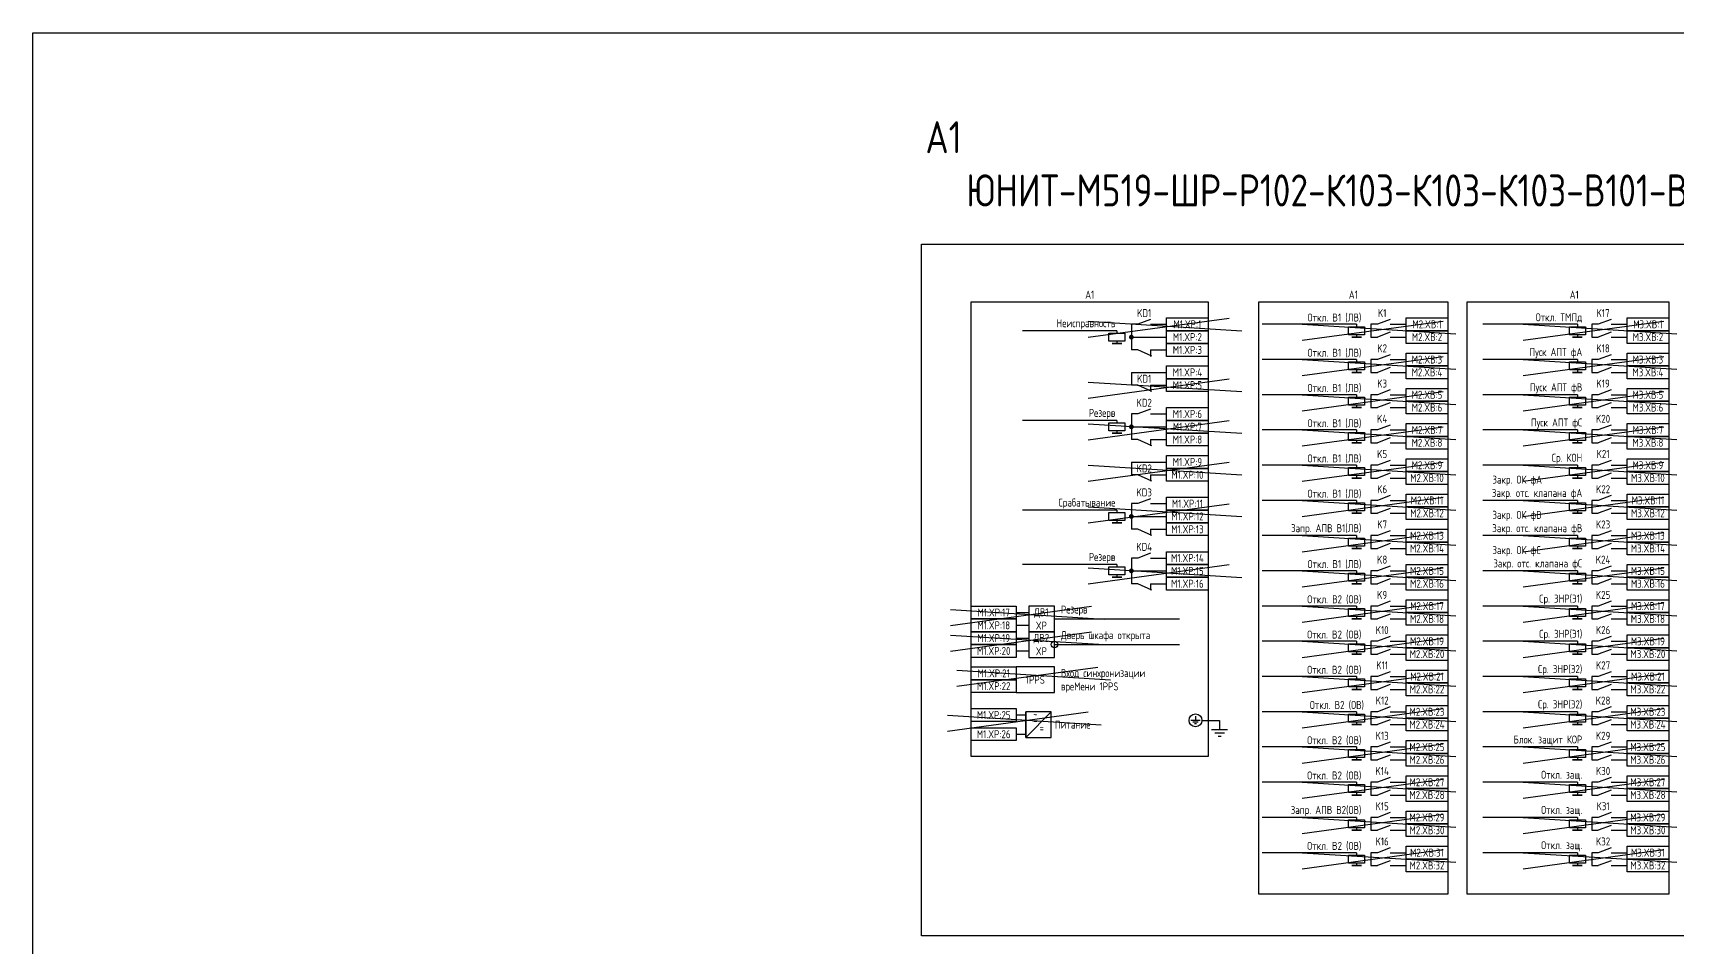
# Model space of a CAD drawing. Header units: millimetres. Extents: x -1117 to 4572, y -90 to 586.
# Drawn here: x -1117 to -604, y 300 to 586 of the extents above; entities that cross this region are included whole.
import ezdxf

# ---------------------------------------------------------------- set-up
doc = ezdxf.new("R2010")
doc.units = ezdxf.units.MM
doc.styles.add('Gost_type_A', font='GOST_A.TTF')

# ---------------------------------------------------------------- blocks, each defined once
blk = doc.blocks.new('POINT')
at = {"const_width": 0.75}
blk.add_lwpolyline([(-0.375, 0, 1), (0.375, 0, 1)], format="xyb", close=True, dxfattribs=at)

msp = doc.modelspace()

# ---------------------------------------------------------------- linework, layer by layer
at = {"color": 6}
for p, q in [((-787.79, 490.96), (-743.79, 496.96)), ((-787.79, 495.96), (-739.79, 492.96)), ((-720.95, 489.99), (-676.95, 495.99)), ((-720.95, 494.99), (-672.95, 491.99)), ((-651.95, 489.99), (-607.95, 495.99)), ((-651.95, 494.99), (-603.95, 491.99)), ((-720.95, 478.99), (-676.95, 484.99)), ((-720.95, 483.99), (-672.95, 480.99)), ((-651.95, 478.99), (-607.95, 484.99)), ((-651.95, 483.99), (-603.95, 480.99)), ((-787.79, 471.96), (-743.79, 477.96)), ((-787.79, 476.96), (-739.79, 473.96)), ((-720.95, 467.99), (-676.95, 473.99)), ((-720.95, 472.99), (-672.95, 469.99)), ((-651.95, 467.99), (-607.95, 473.99)), ((-651.95, 472.99), (-603.95, 469.99)), ((-720.95, 456.99), (-676.95, 462.99)), ((-651.95, 456.99), (-607.95, 462.99)), ((-720.95, 461.99), (-672.95, 458.99)), ((-651.95, 461.99), (-603.95, 458.99)), ((-720.95, 445.99), (-676.95, 451.99)), ((-651.95, 445.99), (-607.95, 451.99)), ((-720.95, 450.99), (-672.95, 447.99)), ((-651.95, 450.99), (-603.95, 447.99)), ((-787.79, 432.96), (-743.79, 438.96)), ((-787.79, 437.96), (-739.79, 434.96)), ((-720.95, 434.99), (-676.95, 440.99)), ((-720.95, 439.99), (-672.95, 436.99)), ((-651.95, 434.99), (-607.95, 440.99)), ((-651.95, 439.99), (-603.95, 436.99)), ((-720.95, 423.99), (-676.95, 429.99)), ((-720.95, 428.99), (-672.95, 425.99)), ((-651.95, 423.99), (-607.95, 429.99)), ((-651.95, 428.99), (-603.95, 425.99)), ((-787.79, 413.96), (-743.79, 419.96)), ((-787.79, 418.96), (-739.79, 415.96)), ((-720.95, 412.99), (-676.95, 418.99)), ((-720.95, 417.99), (-672.95, 414.99)), ((-651.95, 412.99), (-607.95, 418.99)), ((-651.95, 417.99), (-603.95, 414.99)), ((-720.95, 401.99), (-676.95, 407.99)), ((-720.95, 406.99), (-672.95, 403.99)), ((-651.95, 401.99), (-607.95, 407.99)), ((-651.95, 406.99), (-603.95, 403.99)), ((-830.79, 392.96), (-786.79, 398.96)), ((-830.79, 397.96), (-782.79, 394.96)), ((-720.95, 390.99), (-676.95, 396.99)), ((-720.95, 395.99), (-672.95, 392.99)), ((-651.95, 390.99), (-607.95, 396.99)), ((-651.95, 395.99), (-603.95, 392.99)), ((-720.95, 379.99), (-676.95, 385.99)), ((-651.95, 379.99), (-607.95, 385.99)), ((-720.95, 384.99), (-672.95, 381.99)), ((-651.95, 384.99), (-603.95, 381.99)), ((-720.95, 368.99), (-676.95, 374.99)), ((-651.95, 368.99), (-607.95, 374.99)), ((-831.79, 367.96), (-787.79, 373.96)), ((-831.79, 372.96), (-783.79, 369.96)), ((-720.95, 373.99), (-672.95, 370.99)), ((-651.95, 373.99), (-603.95, 370.99)), ((-720.95, 357.99), (-676.95, 363.99)), ((-720.95, 362.99), (-672.95, 359.99)), ((-651.95, 357.99), (-607.95, 363.99)), ((-651.95, 362.99), (-603.95, 359.99)), ((-720.95, 346.99), (-676.95, 352.99)), ((-720.95, 351.99), (-672.95, 348.99)), ((-651.95, 346.99), (-607.95, 352.99)), ((-651.95, 351.99), (-603.95, 348.99)), ((-720.95, 335.99), (-676.95, 341.99)), ((-720.95, 340.99), (-672.95, 337.99)), ((-651.95, 335.99), (-607.95, 341.99)), ((-651.95, 340.99), (-603.95, 337.99)), ((-720.95, 324.99), (-676.95, 330.99)), ((-720.95, 329.99), (-672.95, 326.99)), ((-651.95, 324.99), (-607.95, 330.99)), ((-651.95, 329.99), (-603.95, 326.99))]:
    msp.add_line(p, q, dxfattribs=at)
at = {"ltscale": 1.08}
for p, q in [((-772.31, 494.99), (-774.31, 494.99)), ((-774.31, 494.99), (-774.31, 486.99)), ((-768.31, 494.99), (-763.31, 494.99)), ((-697.48, 494.99), (-699.48, 494.99)), ((-699.48, 494.99), (-699.48, 490.99)), ((-693.48, 494.99), (-688.48, 494.99)), ((-628.48, 494.99), (-630.48, 494.99)), ((-630.48, 494.99), (-630.48, 490.99)), ((-624.48, 494.99), (-619.48, 494.99)), ((-774.31, 490.99), (-763.31, 490.99)), ((-699.48, 490.99), (-697.48, 490.99)), ((-693.48, 490.99), (-688.48, 490.99)), ((-630.48, 490.99), (-628.48, 490.99)), ((-624.48, 490.99), (-619.48, 490.99)), ((-772.31, 486.99), (-774.31, 486.99)), ((-768.31, 486.99), (-763.31, 486.99)), ((-697.48, 483.99), (-699.48, 483.99)), ((-699.48, 483.99), (-699.48, 479.99)), ((-693.48, 483.99), (-688.48, 483.99)), ((-628.48, 483.99), (-630.48, 483.99)), ((-630.48, 483.99), (-630.48, 479.99)), ((-624.48, 483.99), (-619.48, 483.99)), ((-774.31, 479.99), (-763.31, 479.99)), ((-699.48, 479.99), (-697.48, 479.99)), ((-693.48, 479.99), (-688.48, 479.99)), ((-630.48, 479.99), (-628.48, 479.99)), ((-624.48, 479.99), (-619.48, 479.99)), ((-772.31, 475.99), (-774.31, 475.99)), ((-768.31, 475.99), (-763.31, 475.99)), ((-697.48, 472.99), (-699.48, 472.99)), ((-699.48, 472.99), (-699.48, 468.99)), ((-693.48, 472.99), (-688.48, 472.99)), ((-628.48, 472.99), (-630.48, 472.99)), ((-630.48, 472.99), (-630.48, 468.99)), ((-624.48, 472.99), (-619.48, 472.99)), ((-699.48, 468.99), (-697.48, 468.99)), ((-693.48, 468.99), (-688.48, 468.99)), ((-630.48, 468.99), (-628.48, 468.99)), ((-624.48, 468.99), (-619.48, 468.99)), ((-772.31, 466.99), (-774.31, 466.99)), ((-774.31, 466.99), (-774.31, 458.99)), ((-774.31, 462.99), (-763.31, 462.99)), ((-768.31, 466.99), (-763.31, 466.99)), ((-772.31, 458.99), (-774.31, 458.99)), ((-768.31, 458.99), (-763.31, 458.99)), ((-697.48, 461.99), (-699.48, 461.99)), ((-699.48, 461.99), (-699.48, 457.99)), ((-699.48, 457.99), (-697.48, 457.99)), ((-693.48, 461.99), (-688.48, 461.99)), ((-693.48, 457.99), (-688.48, 457.99)), ((-628.48, 461.99), (-630.48, 461.99)), ((-630.48, 461.99), (-630.48, 457.99)), ((-630.48, 457.99), (-628.48, 457.99)), ((-624.48, 461.99), (-619.48, 461.99)), ((-624.48, 457.99), (-619.48, 457.99)), ((-774.31, 451.99), (-763.31, 451.99)), ((-772.31, 447.99), (-774.31, 447.99)), ((-768.31, 447.99), (-763.31, 447.99)), ((-697.48, 450.99), (-699.48, 450.99)), ((-699.48, 450.99), (-699.48, 446.99)), ((-699.48, 446.99), (-697.48, 446.99)), ((-693.48, 450.99), (-688.48, 450.99)), ((-693.48, 446.99), (-688.48, 446.99)), ((-628.48, 450.99), (-630.48, 450.99)), ((-630.48, 450.99), (-630.48, 446.99)), ((-630.48, 446.99), (-628.48, 446.99)), ((-624.48, 450.99), (-619.48, 450.99)), ((-624.48, 446.99), (-619.48, 446.99)), ((-772.31, 438.99), (-774.31, 438.99)), ((-774.31, 438.99), (-774.31, 430.99)), ((-768.31, 438.99), (-763.31, 438.99)), ((-697.48, 439.99), (-699.48, 439.99)), ((-699.48, 439.99), (-699.48, 435.99)), ((-693.48, 439.99), (-688.48, 439.99)), ((-628.48, 439.99), (-630.48, 439.99)), ((-630.48, 439.99), (-630.48, 435.99)), ((-624.48, 439.99), (-619.48, 439.99)), ((-774.31, 434.99), (-763.31, 434.99)), ((-699.48, 435.99), (-697.48, 435.99)), ((-693.48, 435.99), (-688.48, 435.99)), ((-630.48, 435.99), (-628.48, 435.99)), ((-624.48, 435.99), (-619.48, 435.99)), ((-772.31, 430.99), (-774.31, 430.99)), ((-768.31, 430.99), (-763.31, 430.99)), ((-697.48, 428.99), (-699.48, 428.99)), ((-699.48, 428.99), (-699.48, 424.99)), ((-693.48, 428.99), (-688.48, 428.99)), ((-628.48, 428.99), (-630.48, 428.99)), ((-630.48, 428.99), (-630.48, 424.99)), ((-624.48, 428.99), (-619.48, 428.99)), ((-772.31, 421.99), (-774.31, 421.99)), ((-774.31, 421.99), (-774.31, 413.99)), ((-768.31, 421.99), (-763.31, 421.99)), ((-699.48, 424.99), (-697.48, 424.99)), ((-693.48, 424.99), (-688.48, 424.99)), ((-630.48, 424.99), (-628.48, 424.99)), ((-624.48, 424.99), (-619.48, 424.99)), ((-774.31, 417.99), (-763.31, 417.99)), ((-697.48, 417.99), (-699.48, 417.99)), ((-699.48, 417.99), (-699.48, 413.99)), ((-693.48, 417.99), (-688.48, 417.99)), ((-628.48, 417.99), (-630.48, 417.99)), ((-630.48, 417.99), (-630.48, 413.99)), ((-624.48, 417.99), (-619.48, 417.99)), ((-772.31, 413.99), (-774.31, 413.99)), ((-768.31, 413.99), (-763.31, 413.99)), ((-699.48, 413.99), (-697.48, 413.99)), ((-693.48, 413.99), (-688.48, 413.99)), ((-630.48, 413.99), (-628.48, 413.99)), ((-624.48, 413.99), (-619.48, 413.99)), ((-697.48, 406.99), (-699.48, 406.99)), ((-699.48, 406.99), (-699.48, 402.99)), ((-693.48, 406.99), (-688.48, 406.99)), ((-628.48, 406.99), (-630.48, 406.99)), ((-630.48, 406.99), (-630.48, 402.99)), ((-624.48, 406.99), (-619.48, 406.99)), ((-699.48, 402.99), (-697.48, 402.99)), ((-693.48, 402.99), (-688.48, 402.99)), ((-630.48, 402.99), (-628.48, 402.99)), ((-624.48, 402.99), (-619.48, 402.99)), ((-697.48, 395.99), (-699.48, 395.99)), ((-699.48, 395.99), (-699.48, 391.99)), ((-693.48, 395.99), (-688.48, 395.99)), ((-628.48, 395.99), (-630.48, 395.99)), ((-630.48, 395.99), (-630.48, 391.99)), ((-624.48, 395.99), (-619.48, 395.99)), ((-699.48, 391.99), (-697.48, 391.99)), ((-693.48, 391.99), (-688.48, 391.99)), ((-630.48, 391.99), (-628.48, 391.99)), ((-624.48, 391.99), (-619.48, 391.99)), ((-697.48, 384.99), (-699.48, 384.99)), ((-699.48, 384.99), (-699.48, 380.99)), ((-699.48, 380.99), (-697.48, 380.99)), ((-693.48, 384.99), (-688.48, 384.99)), ((-693.48, 380.99), (-688.48, 380.99)), ((-628.48, 384.99), (-630.48, 384.99)), ((-630.48, 384.99), (-630.48, 380.99)), ((-630.48, 380.99), (-628.48, 380.99)), ((-624.48, 384.99), (-619.48, 384.99)), ((-624.48, 380.99), (-619.48, 380.99)), ((-697.48, 373.99), (-699.48, 373.99)), ((-699.48, 373.99), (-699.48, 369.99)), ((-699.48, 369.99), (-697.48, 369.99)), ((-693.48, 373.99), (-688.48, 373.99)), ((-693.48, 369.99), (-688.48, 369.99)), ((-628.48, 373.99), (-630.48, 373.99)), ((-630.48, 373.99), (-630.48, 369.99)), ((-630.48, 369.99), (-628.48, 369.99)), ((-624.48, 373.99), (-619.48, 373.99)), ((-624.48, 369.99), (-619.48, 369.99)), ((-697.48, 362.99), (-699.48, 362.99)), ((-699.48, 362.99), (-699.48, 358.99)), ((-693.48, 362.99), (-688.48, 362.99)), ((-628.48, 362.99), (-630.48, 362.99)), ((-630.48, 362.99), (-630.48, 358.99)), ((-624.48, 362.99), (-619.48, 362.99)), ((-699.48, 358.99), (-697.48, 358.99)), ((-693.48, 358.99), (-688.48, 358.99)), ((-630.48, 358.99), (-628.48, 358.99)), ((-624.48, 358.99), (-619.48, 358.99)), ((-697.48, 351.99), (-699.48, 351.99)), ((-699.48, 351.99), (-699.48, 347.99)), ((-693.48, 351.99), (-688.48, 351.99)), ((-628.48, 351.99), (-630.48, 351.99)), ((-630.48, 351.99), (-630.48, 347.99)), ((-624.48, 351.99), (-619.48, 351.99)), ((-699.48, 347.99), (-697.48, 347.99)), ((-693.48, 347.99), (-688.48, 347.99)), ((-630.48, 347.99), (-628.48, 347.99)), ((-624.48, 347.99), (-619.48, 347.99)), ((-697.48, 340.99), (-699.48, 340.99)), ((-699.48, 340.99), (-699.48, 336.99)), ((-693.48, 340.99), (-688.48, 340.99)), ((-628.48, 340.99), (-630.48, 340.99)), ((-630.48, 340.99), (-630.48, 336.99)), ((-624.48, 340.99), (-619.48, 340.99)), ((-699.48, 336.99), (-697.48, 336.99)), ((-693.48, 336.99), (-688.48, 336.99)), ((-630.48, 336.99), (-628.48, 336.99)), ((-624.48, 336.99), (-619.48, 336.99)), ((-697.48, 329.99), (-699.48, 329.99)), ((-699.48, 329.99), (-699.48, 325.99)), ((-693.48, 329.99), (-688.48, 329.99)), ((-628.48, 329.99), (-630.48, 329.99)), ((-630.48, 329.99), (-630.48, 325.99)), ((-624.48, 329.99), (-619.48, 329.99)), ((-699.48, 325.99), (-697.48, 325.99)), ((-693.48, 325.99), (-688.48, 325.99)), ((-630.48, 325.99), (-628.48, 325.99)), ((-624.48, 325.99), (-619.48, 325.99))]:
    msp.add_line(p, q, dxfattribs=at)
at = {"ltscale": 4.32}
for p, q in [((-768.31, 496.49), (-772.31, 494.99)), ((-693.48, 496.49), (-697.48, 494.99)), ((-624.48, 496.49), (-628.48, 494.99)), ((-693.48, 492.49), (-697.48, 490.99)), ((-624.48, 492.49), (-628.48, 490.99)), ((-767.92, 485), (-772.31, 486.99)), ((-693.48, 485.49), (-697.48, 483.99)), ((-624.48, 485.49), (-628.48, 483.99)), ((-693.48, 481.49), (-697.48, 479.99)), ((-624.48, 481.49), (-628.48, 479.99)), ((-767.92, 474), (-772.31, 475.99)), ((-693.48, 474.49), (-697.48, 472.99)), ((-624.48, 474.49), (-628.48, 472.99)), ((-768.31, 468.49), (-772.31, 466.99)), ((-693.48, 470.49), (-697.48, 468.99)), ((-624.48, 470.49), (-628.48, 468.99)), ((-693.48, 463.49), (-697.48, 461.99)), ((-624.48, 463.49), (-628.48, 461.99)), ((-767.92, 457), (-772.31, 458.99)), ((-693.48, 459.49), (-697.48, 457.99)), ((-624.48, 459.49), (-628.48, 457.99)), ((-693.48, 452.49), (-697.48, 450.99)), ((-624.48, 452.49), (-628.48, 450.99)), ((-767.92, 446), (-772.31, 447.99)), ((-693.48, 448.49), (-697.48, 446.99)), ((-624.48, 448.49), (-628.48, 446.99)), ((-768.31, 440.49), (-772.31, 438.99)), ((-693.48, 441.49), (-697.48, 439.99)), ((-693.48, 437.49), (-697.48, 435.99)), ((-624.48, 441.49), (-628.48, 439.99)), ((-624.48, 437.49), (-628.48, 435.99)), ((-767.92, 429), (-772.31, 430.99)), ((-693.48, 430.49), (-697.48, 428.99)), ((-693.48, 426.49), (-697.48, 424.99)), ((-624.48, 430.49), (-628.48, 428.99)), ((-624.48, 426.49), (-628.48, 424.99)), ((-768.31, 423.49), (-772.31, 421.99)), ((-693.48, 419.49), (-697.48, 417.99)), ((-624.48, 419.49), (-628.48, 417.99)), ((-767.92, 412), (-772.31, 413.99)), ((-693.48, 415.49), (-697.48, 413.99)), ((-624.48, 415.49), (-628.48, 413.99)), ((-693.48, 408.49), (-697.48, 406.99)), ((-624.48, 408.49), (-628.48, 406.99)), ((-693.48, 404.49), (-697.48, 402.99)), ((-624.48, 404.49), (-628.48, 402.99)), ((-693.48, 397.49), (-697.48, 395.99)), ((-624.48, 397.49), (-628.48, 395.99)), ((-693.48, 393.49), (-697.48, 391.99)), ((-624.48, 393.49), (-628.48, 391.99)), ((-693.48, 386.49), (-697.48, 384.99)), ((-624.48, 386.49), (-628.48, 384.99)), ((-693.48, 382.49), (-697.48, 380.99)), ((-624.48, 382.49), (-628.48, 380.99)), ((-693.48, 375.49), (-697.48, 373.99)), ((-624.48, 375.49), (-628.48, 373.99)), ((-752.86, 371.31), (-755.71, 371.31)), ((-753.43, 370.74), (-755.14, 370.74)), ((-754, 370.18), (-754.57, 370.18)), ((-754.28, 372.6), (-754.28, 371.31)), ((-746.75, 371.31), (-746.75, 368.31)), ((-693.48, 371.49), (-697.48, 369.99)), ((-624.48, 371.49), (-628.48, 369.99)), ((-744.25, 368.31), (-749.25, 368.31)), ((-745.25, 367.31), (-748.25, 367.31)), ((-746.25, 366.31), (-747.25, 366.31)), ((-693.48, 364.49), (-697.48, 362.99)), ((-693.48, 360.49), (-697.48, 358.99)), ((-624.48, 364.49), (-628.48, 362.99)), ((-624.48, 360.49), (-628.48, 358.99)), ((-693.48, 353.49), (-697.48, 351.99)), ((-693.48, 349.49), (-697.48, 347.99)), ((-624.48, 353.49), (-628.48, 351.99)), ((-624.48, 349.49), (-628.48, 347.99)), ((-693.48, 342.49), (-697.48, 340.99)), ((-624.48, 342.49), (-628.48, 340.99)), ((-693.48, 338.49), (-697.48, 336.99)), ((-624.48, 338.49), (-628.48, 336.99)), ((-693.48, 331.49), (-697.48, 329.99)), ((-624.48, 331.49), (-628.48, 329.99)), ((-693.48, 327.49), (-697.48, 325.99)), ((-624.48, 327.49), (-628.48, 325.99))]:
    msp.add_line(p, q, dxfattribs=at)
for p, q in [((-703.98, 494.99), (-733.48, 494.99)), ((-703.98, 494.99), (-703.98, 494.24)), ((-634.98, 494.99), (-664.48, 494.99)), ((-634.98, 494.99), (-634.98, 494.24)), ((-778.81, 492.99), (-808.31, 492.99)), ((-778.81, 492.99), (-778.81, 492.24)), ((-778.81, 489.74), (-778.81, 488.99)), ((-703.98, 491.74), (-703.98, 490.99)), ((-634.98, 491.74), (-634.98, 490.99)), ((-768.31, 486.99), (-768.31, 484.99)), ((-703.98, 483.99), (-733.48, 483.99)), ((-703.98, 483.99), (-703.98, 483.24)), ((-634.98, 483.99), (-664.48, 483.99)), ((-634.98, 483.99), (-634.98, 483.24)), ((-774.31, 479.99), (-774.31, 475.99)), ((-703.98, 480.74), (-703.98, 479.99)), ((-634.98, 480.74), (-634.98, 479.99)), ((-768.31, 475.99), (-768.31, 473.99)), ((-703.98, 472.99), (-733.48, 472.99)), ((-703.98, 472.99), (-703.98, 472.24)), ((-634.98, 472.99), (-664.48, 472.99)), ((-634.98, 472.99), (-634.98, 472.24)), ((-703.98, 469.74), (-703.98, 468.99)), ((-634.98, 469.74), (-634.98, 468.99)), ((-778.81, 464.99), (-808.31, 464.99)), ((-778.81, 464.99), (-778.81, 464.24)), ((-778.81, 461.74), (-778.81, 460.99)), ((-768.31, 458.99), (-768.31, 456.99)), ((-703.98, 461.99), (-733.48, 461.99)), ((-703.98, 461.99), (-703.98, 461.24)), ((-703.98, 458.74), (-703.98, 457.99)), ((-634.98, 461.99), (-664.48, 461.99)), ((-634.98, 461.99), (-634.98, 461.24)), ((-634.98, 458.74), (-634.98, 457.99)), ((-774.31, 451.99), (-774.31, 447.99)), ((-768.31, 447.99), (-768.31, 445.99)), ((-703.98, 450.99), (-733.48, 450.99)), ((-703.98, 450.99), (-703.98, 450.24)), ((-703.98, 447.74), (-703.98, 446.99)), ((-634.98, 450.99), (-664.48, 450.99)), ((-634.98, 450.99), (-634.98, 450.24)), ((-634.98, 447.74), (-634.98, 446.99)), ((-778.81, 436.99), (-808.31, 436.99)), ((-778.81, 436.99), (-778.81, 436.24)), ((-703.98, 439.99), (-733.48, 439.99)), ((-703.98, 439.99), (-703.98, 439.24)), ((-703.98, 436.74), (-703.98, 435.99)), ((-634.98, 439.99), (-664.48, 439.99)), ((-634.98, 439.99), (-634.98, 439.24)), ((-634.98, 436.74), (-634.98, 435.99)), ((-778.81, 433.74), (-778.81, 432.99)), ((-768.31, 430.99), (-768.31, 428.99)), ((-703.98, 428.99), (-733.48, 428.99)), ((-703.98, 428.99), (-703.98, 428.24)), ((-634.98, 428.99), (-664.48, 428.99)), ((-634.98, 428.99), (-634.98, 428.24)), ((-703.98, 425.74), (-703.98, 424.99)), ((-634.98, 425.74), (-634.98, 424.99)), ((-778.81, 419.99), (-808.31, 419.99)), ((-778.81, 419.99), (-778.81, 419.24)), ((-778.81, 416.74), (-778.81, 415.99)), ((-703.98, 417.99), (-733.48, 417.99)), ((-703.98, 417.99), (-703.98, 417.24)), ((-634.98, 417.99), (-664.48, 417.99)), ((-634.98, 417.99), (-634.98, 417.24)), ((-768.31, 413.99), (-768.31, 411.99)), ((-703.98, 414.74), (-703.98, 413.99)), ((-634.98, 414.74), (-634.98, 413.99)), ((-703.98, 406.99), (-733.48, 406.99)), ((-703.98, 406.99), (-703.98, 406.24)), ((-634.98, 406.99), (-664.48, 406.99)), ((-634.98, 406.99), (-634.98, 406.24)), ((-810.31, 404.99), (-806.31, 404.99)), ((-810.31, 400.99), (-806.31, 400.99)), ((-798.31, 402.99), (-759.31, 402.99)), ((-703.98, 403.74), (-703.98, 402.99)), ((-634.98, 403.74), (-634.98, 402.99)), ((-810.31, 396.99), (-806.31, 396.99)), ((-703.98, 395.99), (-733.48, 395.99)), ((-703.98, 395.99), (-703.98, 395.24)), ((-634.98, 395.99), (-664.48, 395.99)), ((-634.98, 395.99), (-634.98, 395.24)), ((-810.31, 392.99), (-806.31, 392.99)), ((-798.31, 394.99), (-759.31, 394.99)), ((-703.98, 392.74), (-703.98, 391.99)), ((-634.98, 392.74), (-634.98, 391.99)), ((-703.98, 384.99), (-733.48, 384.99)), ((-703.98, 384.99), (-703.98, 384.24)), ((-703.98, 381.74), (-703.98, 380.99)), ((-634.98, 384.99), (-664.48, 384.99)), ((-634.98, 384.99), (-634.98, 384.24)), ((-634.98, 381.74), (-634.98, 380.99)), ((-807.31, 365.99), (-807.31, 373.99)), ((-807.31, 365.99), (-799.31, 373.99)), ((-752.26, 371.31), (-746.75, 371.31)), ((-703.98, 373.99), (-733.48, 373.99)), ((-703.98, 373.99), (-703.98, 373.24)), ((-703.98, 370.74), (-703.98, 369.99)), ((-634.98, 373.99), (-664.48, 373.99)), ((-634.98, 373.99), (-634.98, 373.24)), ((-634.98, 370.74), (-634.98, 369.99)), ((-703.98, 362.99), (-733.48, 362.99)), ((-703.98, 362.99), (-703.98, 362.24)), ((-703.98, 359.74), (-703.98, 358.99)), ((-634.98, 362.99), (-664.48, 362.99)), ((-634.98, 362.99), (-634.98, 362.24)), ((-634.98, 359.74), (-634.98, 358.99)), ((-703.98, 351.99), (-733.48, 351.99)), ((-703.98, 351.99), (-703.98, 351.24)), ((-634.98, 351.99), (-664.48, 351.99)), ((-634.98, 351.99), (-634.98, 351.24)), ((-703.98, 348.74), (-703.98, 347.99)), ((-634.98, 348.74), (-634.98, 347.99)), ((-703.98, 340.99), (-733.48, 340.99)), ((-703.98, 340.99), (-703.98, 340.24)), ((-634.98, 340.99), (-664.48, 340.99)), ((-634.98, 340.99), (-634.98, 340.24)), ((-703.98, 337.74), (-703.98, 336.99)), ((-634.98, 337.74), (-634.98, 336.99)), ((-703.98, 329.99), (-733.48, 329.99)), ((-703.98, 329.99), (-703.98, 329.24)), ((-634.98, 329.99), (-664.48, 329.99)), ((-634.98, 329.99), (-634.98, 329.24)), ((-703.98, 326.74), (-703.98, 325.99)), ((-634.98, 326.74), (-634.98, 325.99))]:
    msp.add_line(p, q)
at = {"color": 3}
for p, q in [((-787.79, 458.96), (-743.79, 464.96)), ((-787.79, 463.96), (-739.79, 460.96)), ((-787.79, 445.96), (-743.79, 451.96)), ((-787.79, 450.96), (-739.79, 447.96)), ((-830.79, 400.96), (-786.79, 406.96)), ((-830.79, 405.96), (-782.79, 402.96)), ((-828.79, 381.96), (-784.79, 387.96)), ((-828.79, 386.96), (-780.79, 383.96))]:
    msp.add_line(p, q, dxfattribs=at)
at = {"ltscale": 4}
for p, q in [((-810.31, 372.99), (-807.31, 372.99)), ((-810.31, 366.99), (-807.31, 366.99))]:
    msp.add_line(p, q, dxfattribs=at)
for points in [[(-1117.42, 586), (4572.48, 586), (4572.48, -90), (-1117.42, -90)], [(-839.89, 519.99), (266.63, 519.99), (266.63, 303.99), (-839.89, 303.99)], [(-824.31, 501.99), (-750.31, 501.99), (-750.31, 359.99), (-824.31, 359.99)], [(-734.48, 501.99), (-675.48, 501.99), (-675.48, 316.99), (-734.48, 316.99)], [(-669.42, 501.99), (-606.48, 501.99), (-606.48, 316.99), (-669.42, 316.99)], [(-763.31, 496.99), (-750.31, 496.99), (-750.31, 492.99), (-763.31, 492.99)], [(-701.48, 494.24), (-701.48, 491.74), (-706.48, 491.74), (-706.48, 494.24)], [(-688.48, 496.99), (-675.48, 496.99), (-675.48, 492.99), (-688.48, 492.99)], [(-632.48, 494.24), (-632.48, 491.74), (-637.48, 491.74), (-637.48, 494.24)], [(-619.48, 496.99), (-606.48, 496.99), (-606.48, 492.99), (-619.48, 492.99)], [(-776.31, 492.24), (-776.31, 489.74), (-781.31, 489.74), (-781.31, 492.24)], [(-777.31, 488.99), (-780.31, 488.99)], [(-763.31, 492.99), (-750.31, 492.99), (-750.31, 488.99), (-763.31, 488.99)], [(-763.31, 488.99), (-750.31, 488.99), (-750.31, 484.99), (-763.31, 484.99)], [(-702.48, 490.99), (-705.48, 490.99)], [(-688.48, 492.99), (-675.48, 492.99), (-675.48, 488.99), (-688.48, 488.99)], [(-633.48, 490.99), (-636.48, 490.99)], [(-619.48, 492.99), (-606.48, 492.99), (-606.48, 488.99), (-619.48, 488.99)], [(-701.48, 483.24), (-701.48, 480.74), (-706.48, 480.74), (-706.48, 483.24)], [(-688.48, 485.99), (-675.48, 485.99), (-675.48, 481.99), (-688.48, 481.99)], [(-632.48, 483.24), (-632.48, 480.74), (-637.48, 480.74), (-637.48, 483.24)], [(-619.48, 485.99), (-606.48, 485.99), (-606.48, 481.99), (-619.48, 481.99)], [(-763.31, 481.99), (-750.31, 481.99), (-750.31, 477.99), (-763.31, 477.99)], [(-763.31, 477.99), (-750.31, 477.99), (-750.31, 473.99), (-763.31, 473.99)], [(-702.48, 479.99), (-705.48, 479.99)], [(-688.48, 481.99), (-675.48, 481.99), (-675.48, 477.99), (-688.48, 477.99)], [(-633.48, 479.99), (-636.48, 479.99)], [(-619.48, 481.99), (-606.48, 481.99), (-606.48, 477.99), (-619.48, 477.99)], [(-688.48, 474.99), (-675.48, 474.99), (-675.48, 470.99), (-688.48, 470.99)], [(-619.48, 474.99), (-606.48, 474.99), (-606.48, 470.99), (-619.48, 470.99)], [(-763.31, 468.99), (-750.31, 468.99), (-750.31, 464.99), (-763.31, 464.99)], [(-701.48, 472.24), (-701.48, 469.74), (-706.48, 469.74), (-706.48, 472.24)], [(-702.48, 468.99), (-705.48, 468.99)], [(-688.48, 470.99), (-675.48, 470.99), (-675.48, 466.99), (-688.48, 466.99)], [(-632.48, 472.24), (-632.48, 469.74), (-637.48, 469.74), (-637.48, 472.24)], [(-633.48, 468.99), (-636.48, 468.99)], [(-619.48, 470.99), (-606.48, 470.99), (-606.48, 466.99), (-619.48, 466.99)], [(-776.31, 464.24), (-776.31, 461.74), (-781.31, 461.74), (-781.31, 464.24)], [(-763.31, 464.99), (-750.31, 464.99), (-750.31, 460.99), (-763.31, 460.99)], [(-688.48, 463.99), (-675.48, 463.99), (-675.48, 459.99), (-688.48, 459.99)], [(-619.48, 463.99), (-606.48, 463.99), (-606.48, 459.99), (-619.48, 459.99)], [(-777.31, 460.99), (-780.31, 460.99)], [(-763.31, 460.99), (-750.31, 460.99), (-750.31, 456.99), (-763.31, 456.99)], [(-701.48, 461.24), (-701.48, 458.74), (-706.48, 458.74), (-706.48, 461.24)], [(-702.48, 457.99), (-705.48, 457.99)], [(-688.48, 459.99), (-675.48, 459.99), (-675.48, 455.99), (-688.48, 455.99)], [(-632.48, 461.24), (-632.48, 458.74), (-637.48, 458.74), (-637.48, 461.24)], [(-633.48, 457.99), (-636.48, 457.99)], [(-619.48, 459.99), (-606.48, 459.99), (-606.48, 455.99), (-619.48, 455.99)], [(-763.31, 453.99), (-750.31, 453.99), (-750.31, 449.99), (-763.31, 449.99)], [(-688.48, 452.99), (-675.48, 452.99), (-675.48, 448.99), (-688.48, 448.99)], [(-619.48, 452.99), (-606.48, 452.99), (-606.48, 448.99), (-619.48, 448.99)], [(-763.31, 449.99), (-750.31, 449.99), (-750.31, 445.99), (-763.31, 445.99)], [(-701.48, 450.24), (-701.48, 447.74), (-706.48, 447.74), (-706.48, 450.24)], [(-702.48, 446.99), (-705.48, 446.99)], [(-688.48, 448.99), (-675.48, 448.99), (-675.48, 444.99), (-688.48, 444.99)], [(-632.48, 450.24), (-632.48, 447.74), (-637.48, 447.74), (-637.48, 450.24)], [(-633.48, 446.99), (-636.48, 446.99)], [(-619.48, 448.99), (-606.48, 448.99), (-606.48, 444.99), (-619.48, 444.99)], [(-688.48, 441.99), (-675.48, 441.99), (-675.48, 437.99), (-688.48, 437.99)], [(-619.48, 441.99), (-606.48, 441.99), (-606.48, 437.99), (-619.48, 437.99)], [(-763.31, 440.99), (-750.31, 440.99), (-750.31, 436.99), (-763.31, 436.99)], [(-763.31, 436.99), (-750.31, 436.99), (-750.31, 432.99), (-763.31, 432.99)], [(-701.48, 439.24), (-701.48, 436.74), (-706.48, 436.74), (-706.48, 439.24)], [(-688.48, 437.99), (-675.48, 437.99), (-675.48, 433.99), (-688.48, 433.99)], [(-632.48, 439.24), (-632.48, 436.74), (-637.48, 436.74), (-637.48, 439.24)], [(-619.48, 437.99), (-606.48, 437.99), (-606.48, 433.99), (-619.48, 433.99)], [(-776.31, 436.24), (-776.31, 433.74), (-781.31, 433.74), (-781.31, 436.24)], [(-777.31, 432.99), (-780.31, 432.99)], [(-763.31, 432.99), (-750.31, 432.99), (-750.31, 428.99), (-763.31, 428.99)], [(-702.48, 435.99), (-705.48, 435.99)], [(-633.48, 435.99), (-636.48, 435.99)], [(-701.48, 428.24), (-701.48, 425.74), (-706.48, 425.74), (-706.48, 428.24)], [(-688.48, 430.99), (-675.48, 430.99), (-675.48, 426.99), (-688.48, 426.99)], [(-688.48, 426.99), (-675.48, 426.99), (-675.48, 422.99), (-688.48, 422.99)], [(-632.48, 428.24), (-632.48, 425.74), (-637.48, 425.74), (-637.48, 428.24)], [(-619.48, 430.99), (-606.48, 430.99), (-606.48, 426.99), (-619.48, 426.99)], [(-619.48, 426.99), (-606.48, 426.99), (-606.48, 422.99), (-619.48, 422.99)], [(-763.31, 423.99), (-750.31, 423.99), (-750.31, 419.99), (-763.31, 419.99)], [(-702.48, 424.99), (-705.48, 424.99)], [(-633.48, 424.99), (-636.48, 424.99)], [(-776.31, 419.24), (-776.31, 416.74), (-781.31, 416.74), (-781.31, 419.24)], [(-777.31, 415.99), (-780.31, 415.99)], [(-763.31, 419.99), (-750.31, 419.99), (-750.31, 415.99), (-763.31, 415.99)], [(-763.31, 415.99), (-750.31, 415.99), (-750.31, 411.99), (-763.31, 411.99)], [(-701.48, 417.24), (-701.48, 414.74), (-706.48, 414.74), (-706.48, 417.24)], [(-688.48, 419.99), (-675.48, 419.99), (-675.48, 415.99), (-688.48, 415.99)], [(-688.48, 415.99), (-675.48, 415.99), (-675.48, 411.99), (-688.48, 411.99)], [(-632.48, 417.24), (-632.48, 414.74), (-637.48, 414.74), (-637.48, 417.24)], [(-619.48, 419.99), (-606.48, 419.99), (-606.48, 415.99), (-619.48, 415.99)], [(-619.48, 415.99), (-606.48, 415.99), (-606.48, 411.99), (-619.48, 411.99)], [(-702.48, 413.99), (-705.48, 413.99)], [(-633.48, 413.99), (-636.48, 413.99)], [(-824.31, 406.99), (-810.31, 406.99), (-810.31, 402.99), (-824.31, 402.99)], [(-701.48, 406.24), (-701.48, 403.74), (-706.48, 403.74), (-706.48, 406.24)], [(-688.48, 408.99), (-675.48, 408.99), (-675.48, 404.99), (-688.48, 404.99)], [(-632.48, 406.24), (-632.48, 403.74), (-637.48, 403.74), (-637.48, 406.24)], [(-619.48, 408.99), (-606.48, 408.99), (-606.48, 404.99), (-619.48, 404.99)], [(-824.31, 402.99), (-810.31, 402.99), (-810.31, 398.99), (-824.31, 398.99)], [(-702.48, 402.99), (-705.48, 402.99)], [(-688.48, 404.99), (-675.48, 404.99), (-675.48, 400.99), (-688.48, 400.99)], [(-633.48, 402.99), (-636.48, 402.99)], [(-619.48, 404.99), (-606.48, 404.99), (-606.48, 400.99), (-619.48, 400.99)], [(-824.31, 398.99), (-810.31, 398.99), (-810.31, 394.99), (-824.31, 394.99)], [(-688.48, 397.99), (-675.48, 397.99), (-675.48, 393.99), (-688.48, 393.99)], [(-619.48, 397.99), (-606.48, 397.99), (-606.48, 393.99), (-619.48, 393.99)], [(-824.31, 394.99), (-810.31, 394.99), (-810.31, 390.99), (-824.31, 390.99)], [(-701.48, 395.24), (-701.48, 392.74), (-706.48, 392.74), (-706.48, 395.24)], [(-702.48, 391.99), (-705.48, 391.99)], [(-688.48, 393.99), (-675.48, 393.99), (-675.48, 389.99), (-688.48, 389.99)], [(-632.48, 395.24), (-632.48, 392.74), (-637.48, 392.74), (-637.48, 395.24)], [(-633.48, 391.99), (-636.48, 391.99)], [(-619.48, 393.99), (-606.48, 393.99), (-606.48, 389.99), (-619.48, 389.99)], [(-824.31, 387.99), (-810.31, 387.99), (-810.31, 383.99), (-824.31, 383.99)], [(-688.48, 386.99), (-675.48, 386.99), (-675.48, 382.99), (-688.48, 382.99)], [(-619.48, 386.99), (-606.48, 386.99), (-606.48, 382.99), (-619.48, 382.99)], [(-824.31, 383.99), (-810.31, 383.99), (-810.31, 379.99), (-824.31, 379.99)], [(-701.48, 384.24), (-701.48, 381.74), (-706.48, 381.74), (-706.48, 384.24)], [(-702.48, 380.99), (-705.48, 380.99)], [(-688.48, 382.99), (-675.48, 382.99), (-675.48, 378.99), (-688.48, 378.99)], [(-632.48, 384.24), (-632.48, 381.74), (-637.48, 381.74), (-637.48, 384.24)], [(-633.48, 380.99), (-636.48, 380.99)], [(-619.48, 382.99), (-606.48, 382.99), (-606.48, 378.99), (-619.48, 378.99)], [(-824.31, 374.99), (-810.31, 374.99), (-810.31, 370.99), (-824.31, 370.99)], [(-688.48, 375.99), (-675.48, 375.99), (-675.48, 371.99), (-688.48, 371.99)], [(-619.48, 375.99), (-606.48, 375.99), (-606.48, 371.99), (-619.48, 371.99)], [(-701.48, 373.24), (-701.48, 370.74), (-706.48, 370.74), (-706.48, 373.24)], [(-702.48, 369.99), (-705.48, 369.99)], [(-688.48, 371.99), (-675.48, 371.99), (-675.48, 367.99), (-688.48, 367.99)], [(-632.48, 373.24), (-632.48, 370.74), (-637.48, 370.74), (-637.48, 373.24)], [(-633.48, 369.99), (-636.48, 369.99)], [(-619.48, 371.99), (-606.48, 371.99), (-606.48, 367.99), (-619.48, 367.99)], [(-824.31, 368.99), (-810.31, 368.99), (-810.31, 364.99), (-824.31, 364.99)], [(-688.48, 364.99), (-675.48, 364.99), (-675.48, 360.99), (-688.48, 360.99)], [(-619.48, 364.99), (-606.48, 364.99), (-606.48, 360.99), (-619.48, 360.99)], [(-701.48, 362.24), (-701.48, 359.74), (-706.48, 359.74), (-706.48, 362.24)], [(-688.48, 360.99), (-675.48, 360.99), (-675.48, 356.99), (-688.48, 356.99)], [(-632.48, 362.24), (-632.48, 359.74), (-637.48, 359.74), (-637.48, 362.24)], [(-619.48, 360.99), (-606.48, 360.99), (-606.48, 356.99), (-619.48, 356.99)], [(-702.48, 358.99), (-705.48, 358.99)], [(-633.48, 358.99), (-636.48, 358.99)], [(-701.48, 351.24), (-701.48, 348.74), (-706.48, 348.74), (-706.48, 351.24)], [(-688.48, 353.99), (-675.48, 353.99), (-675.48, 349.99), (-688.48, 349.99)], [(-688.48, 349.99), (-675.48, 349.99), (-675.48, 345.99), (-688.48, 345.99)], [(-632.48, 351.24), (-632.48, 348.74), (-637.48, 348.74), (-637.48, 351.24)], [(-619.48, 353.99), (-606.48, 353.99), (-606.48, 349.99), (-619.48, 349.99)], [(-619.48, 349.99), (-606.48, 349.99), (-606.48, 345.99), (-619.48, 345.99)], [(-702.48, 347.99), (-705.48, 347.99)], [(-633.48, 347.99), (-636.48, 347.99)], [(-701.48, 340.24), (-701.48, 337.74), (-706.48, 337.74), (-706.48, 340.24)], [(-688.48, 342.99), (-675.48, 342.99), (-675.48, 338.99), (-688.48, 338.99)], [(-688.48, 338.99), (-675.48, 338.99), (-675.48, 334.99), (-688.48, 334.99)], [(-632.48, 340.24), (-632.48, 337.74), (-637.48, 337.74), (-637.48, 340.24)], [(-619.48, 342.99), (-606.48, 342.99), (-606.48, 338.99), (-619.48, 338.99)], [(-619.48, 338.99), (-606.48, 338.99), (-606.48, 334.99), (-619.48, 334.99)], [(-702.48, 336.99), (-705.48, 336.99)], [(-633.48, 336.99), (-636.48, 336.99)], [(-701.48, 329.24), (-701.48, 326.74), (-706.48, 326.74), (-706.48, 329.24)], [(-688.48, 331.99), (-675.48, 331.99), (-675.48, 327.99), (-688.48, 327.99)], [(-632.48, 329.24), (-632.48, 326.74), (-637.48, 326.74), (-637.48, 329.24)], [(-619.48, 331.99), (-606.48, 331.99), (-606.48, 327.99), (-619.48, 327.99)], [(-702.48, 325.99), (-705.48, 325.99)], [(-688.48, 327.99), (-675.48, 327.99), (-675.48, 323.99), (-688.48, 323.99)], [(-633.48, 325.99), (-636.48, 325.99)], [(-619.48, 327.99), (-606.48, 327.99), (-606.48, 323.99), (-619.48, 323.99)]]:
    msp.add_lwpolyline(points, close=True)
for points in [[(-806.31, 398.99), (-798.31, 398.99), (-798.31, 406.99), (-806.31, 406.99)], [(-806.31, 390.99), (-798.31, 390.99), (-798.31, 398.99), (-806.31, 398.99)], [(-810.31, 379.99), (-798.31, 379.99), (-798.31, 387.99), (-810.31, 387.99)], [(-807.31, 365.99), (-799.31, 365.99), (-799.31, 373.99), (-807.31, 373.99)]]:
    msp.add_lwpolyline(points, close=True, dxfattribs=at)
for centre, radius in [((-798.31, 394.99), 1), ((-754.28, 371.31), 2.02)]:
    msp.add_circle(centre, radius)

# ---------------------------------------------------------------- block references
for p in [(-774.31, 490.99), (-774.31, 462.99), (-774.31, 434.99), (-774.31, 417.99)]:
    msp.add_blockref('POINT', p)

# ---------------------------------------------------------------- texts
at = {"style": 'Gost_type_A'}
for s, insert, char_height, width, attachment_point, line_spacing_factor in [('\\pxql;A1', (-638.12, 548.41), 10, 401, 8, 0.9), ('ЮНИТ-М519-ШР-Р102-К103-К103-К103-В101-В101-В101-В101-В101-М186.0800-М186.0800-С01.03', (-596.28, 531.77), 10, 401, 8, 0.9), ('A1', (-787.31, 502.99), 2.5, 74.0002, 8, 0.9), ('A1', (-704.98, 502.99), 2.5, 59, 8, 0.9), ('A1', (-635.98, 502.99), 2.5, 59, 8, 0.9), ('Неисправность', (-779.31, 494.99), 2.5, 37, 6, 0.8), ('Резерв', (-779.31, 466.99), 2.5, 37, 6, 0.8), ('Срабатывание', (-779.31, 438.99), 2.5, 37, 6, 0.8), ('Резерв', (-779.31, 421.99), 2.5, 37, 6, 0.8)]:
    msp.add_mtext(s, dxfattribs=dict(at, insert=insert, char_height=char_height, width=width, attachment_point=attachment_point, line_spacing_factor=line_spacing_factor))
at = {"char_height": 2.5, "style": 'Gost_type_A'}
for s, insert, width, attachment_point in [('KD1', (-770.31, 498.49), 8, 5), ('Откл. B1 (ЛВ) ', (-702.48, 496.99), 31.0015, 6), ('K1', (-695.98, 498.49), 5, 5), ('Откл. ТМПд', (-633.48, 496.99), 35.9386, 6), ('K17', (-626.98, 498.49), 5, 5), ('M1.XP:1', (-756.81, 494.99), 13, 5), ('M2.XВ:1', (-681.98, 494.99), 13, 5), ('M3.XВ:1', (-612.98, 494.99), 13, 5), ('M1.XP:3', (-756.81, 486.99), 13, 5), ('M1.XP:2', (-756.81, 490.99), 13, 5), ('K2', (-695.98, 487.49), 5, 5), ('M2.XВ:2', (-681.98, 490.99), 13, 5), ('K18', (-626.98, 487.49), 5, 5), ('M3.XВ:2', (-612.98, 490.99), 13, 5), ('Откл. B1 (ЛВ) ', (-702.48, 485.99), 31.0015, 6), ('M2.XВ:3', (-681.98, 483.99), 13, 5), ('Пуск АПТ фА', (-633.48, 485.99), 35.9386, 6), ('M3.XВ:3', (-612.98, 483.99), 13, 5), ('KD1', (-770.31, 477.99), 8, 5), ('M1.XP:4', (-756.81, 479.99), 13, 5), ('K3', (-695.98, 476.49), 5, 5), ('M2.XВ:4', (-681.98, 479.99), 13, 5), ('K19', (-626.98, 476.49), 5, 5), ('M3.XВ:4', (-612.98, 479.99), 13, 5), ('M1.XP:5', (-756.81, 475.99), 13, 5), ('Откл. B1 (ЛВ) ', (-702.48, 474.99), 32, 6), ('M2.XВ:5', (-681.98, 472.99), 13, 5), ('Пуск АПТ фВ', (-633.48, 474.99), 36.2681, 6), ('M3.XВ:5', (-612.98, 472.99), 13, 5), ('KD2', (-770.31, 470.49), 8, 5), ('M1.XP:6', (-756.81, 466.99), 13, 5), ('M2.XВ:6', (-681.98, 468.99), 13, 5), ('M3.XВ:6', (-612.98, 468.99), 13, 5), ('M1.XP:7', (-756.81, 462.99), 13, 5), ('Откл. B1 (ЛВ) ', (-702.48, 463.99), 31.0015, 6), ('K4', (-695.98, 465.49), 5, 5), ('M2.XВ:7', (-681.98, 461.99), 13, 5), ('Пуск АПТ фС', (-633.48, 463.99), 34.6824, 6), ('K20', (-626.98, 465.49), 5, 5), ('M3.XВ:7', (-612.98, 461.99), 13, 5), ('M1.XP:8', (-756.81, 458.99), 13, 5), ('M2.XВ:8', (-681.98, 457.99), 13, 5), ('M3.XВ:8', (-612.98, 457.99), 13, 5), ('M1.XP:9', (-756.81, 451.99), 13, 5), ('Откл. B1 (ЛВ) ', (-702.48, 452.99), 31.0015, 6), ('K5', (-695.98, 454.49), 5, 5), ('M2.XВ:9', (-681.98, 450.99), 13, 5), ('Ср. КОН', (-633.48, 452.99), 31.0015, 6), ('K21', (-626.98, 454.49), 5, 5), ('M3.XВ:9', (-612.98, 450.99), 13, 5), ('KD2', (-770.31, 449.99), 8, 5), ('M1.XP:10', (-756.81, 447.99), 13, 5), ('M2.XВ:10', (-681.98, 446.99), 13, 5), ('M3.XВ:10', (-612.98, 446.99), 13, 5), ('KD3', (-770.31, 442.49), 8, 5), ('Откл. B1 (ЛВ) ', (-702.48, 441.99), 31.0015, 6), ('K6', (-695.98, 443.49), 5, 5), ('Закр. отс. клапана фА', (-633.48, 441.99), 31.0015, 6), ('K22', (-626.98, 443.49), 5, 5), ('M1.XP:11', (-756.81, 438.99), 13, 5), ('M2.XВ:12', (-681.98, 435.99), 13, 5), ('M2.XВ:11', (-681.98, 439.99), 13, 5), ('M3.XВ:12', (-612.98, 435.99), 13, 5), ('M3.XВ:11', (-612.98, 439.99), 13, 5), ('M1.XP:13', (-756.81, 430.99), 13, 5), ('M1.XP:12', (-756.81, 434.99), 13, 5), ('Запр. АПВ В1(ЛВ)', (-702.48, 430.99), 31.0015, 6), ('K7', (-695.98, 432.49), 5, 5), ('Закр. отс. клапана фВ', (-633.48, 430.99), 31.0015, 6), ('K23', (-626.98, 432.49), 5, 5), ('KD4', (-770.31, 425.49), 8, 5), ('M2.XВ:13', (-681.98, 428.99), 13, 5), ('M3.XВ:13', (-612.98, 428.99), 13, 5), ('M1.XP:14', (-756.81, 421.99), 13, 5), ('Откл. B1 (ЛВ) ', (-702.48, 419.99), 31.0015, 6), ('K8', (-695.98, 421.49), 5, 5), ('M2.XВ:14', (-681.98, 424.99), 13, 5), ('Закр. отс. клапана фС', (-633.48, 419.99), 31.0015, 6), ('K24', (-626.98, 421.49), 5, 5), ('M3.XВ:14', (-612.98, 424.99), 13, 5), ('M1.XP:15', (-756.81, 417.99), 13, 5), ('M2.XВ:15', (-681.98, 417.99), 13, 5), ('M3.XВ:15', (-612.98, 417.99), 13, 5), ('M1.XP:16', (-756.81, 413.99), 13, 5), ('K9', (-695.98, 410.49), 5, 5), ('M2.XВ:16', (-681.98, 413.99), 13, 5), ('K25', (-626.98, 410.49), 5, 5), ('M3.XВ:16', (-612.98, 413.99), 13, 5), ('M1.XP:17', (-817.31, 404.99), 14, 5), ('ДВ1 XP', (-802.43, 402.99), 7.7588, 5), ('Резерв', (-796.31, 403.99), 27.8465, 7), ('Откл. В2 (ОВ)', (-702.48, 408.99), 31.0015, 6), ('M2.XВ:17', (-681.98, 406.99), 13, 5), ('Ср. ЗНР(Э1)', (-633.48, 408.99), 35.9386, 6), ('M3.XВ:17', (-612.98, 406.99), 13, 5), ('M1.XP:18', (-817.31, 400.99), 14, 5), ('K10', (-695.98, 399.49), 5, 5), ('M2.XВ:18', (-681.98, 402.99), 13, 5), ('K26', (-626.98, 399.49), 5, 5), ('M3.XВ:18', (-612.98, 402.99), 13, 5), ('M1.XP:19', (-817.31, 396.99), 14, 5), ('ДВ2 XP', (-802.43, 394.99), 7.7588, 5), ('Дверь шкафа открыта', (-796.31, 395.99), 35.9749, 7), ('Откл. B2 (ОВ) ', (-702.48, 397.99), 31.0015, 6), ('M2.XВ:19', (-681.98, 395.99), 13, 5), ('Ср. ЗНР(Э1)', (-633.48, 397.99), 35.9386, 6), ('M3.XВ:19', (-612.98, 395.99), 13, 5), ('M1.XP:20', (-817.31, 392.99), 14, 5), ('M2.XВ:20', (-681.98, 391.99), 13, 5), ('M3.XВ:20', (-612.98, 391.99), 13, 5), ('M1.XP:21', (-817.31, 385.99), 14, 5), ('1PPS', (-804.31, 383.99), 12, 5), ('Вход синхронизации\\PвреMени 1PPS', (-796.31, 379.99), 35.9749, 7), ('Откл. B2 (ОВ) ', (-702.48, 386.99), 31.0015, 6), ('K11', (-695.98, 388.49), 5, 5), ('M2.XВ:21', (-681.98, 384.99), 13, 5), ('Ср. ЗНР(Э2)', (-633.48, 386.99), 31.0015, 6), ('K27', (-626.98, 388.49), 5, 5), ('M3.XВ:21', (-612.98, 384.99), 13, 5), ('M1.XP:22', (-817.31, 381.99), 14, 5), ('M2.XВ:22', (-681.98, 380.99), 13, 5), ('M3.XВ:22', (-612.98, 380.99), 13, 5), ('Откл. B2 (ОВ) ', (-701.67, 375.99), 33.0257, 6), ('K12', (-695.98, 377.49), 5, 5), ('M2.XВ:23', (-681.98, 373.99), 13, 5), ('Ср. ЗНР(Э2)', (-633.48, 375.99), 35.9386, 6), ('K28', (-626.98, 377.49), 5, 5), ('M3.XВ:23', (-612.98, 373.99), 13, 5), ('M1.XP:25', (-817.31, 372.99), 13.9956, 5), ('~', (-804.31, 373.03), 2.7, 5), ('=', (-804.31, 371.53), 6, 5), ('Питание', (-792.64, 369.98), 11.3452, 5), ('M2.XВ:24', (-681.98, 369.99), 13, 5), ('M3.XВ:24', (-612.98, 369.99), 13, 5), ('M1.XP:26', (-817.31, 366.99), 13.9956, 5), ('=', (-802.31, 368.99), 6, 5), ('Откл. B2 (ОВ) ', (-702.48, 364.99), 31.9999, 6), ('K13', (-695.98, 366.49), 5, 5), ('Блок. защит КОР', (-633.48, 364.99), 35.9385, 6), ('K29', (-626.98, 366.49), 5, 5), ('M2.XВ:25', (-681.98, 362.99), 13, 5), ('M2.XВ:26', (-681.98, 358.99), 13, 5), ('M3.XВ:25', (-612.98, 362.99), 13, 5), ('M3.XВ:26', (-612.98, 358.99), 13, 5), ('Откл. B2 (ОВ) ', (-702.48, 353.99), 31.0015, 6), ('K14', (-695.98, 355.49), 5, 5), ('Откл. защ.', (-633.48, 353.99), 31.0015, 6), ('K30', (-626.98, 355.49), 5, 5), ('M2.XВ:28', (-681.98, 347.99), 13, 5), ('M2.XВ:27', (-681.98, 351.99), 13, 5), ('M3.XВ:28', (-612.98, 347.99), 13, 5), ('M3.XВ:27', (-612.98, 351.99), 13, 5), ('Запр. АПВ В2(ОВ)', (-702.48, 342.99), 31.0015, 6), ('K15', (-695.98, 344.49), 5, 5), ('Откл. защ.', (-633.48, 342.99), 31.0015, 6), ('K31', (-626.98, 344.49), 5, 5), ('M2.XВ:29', (-681.98, 340.99), 13, 5), ('M3.XВ:29', (-612.98, 340.99), 13, 5), ('K16', (-695.98, 333.49), 5, 5), ('M2.XВ:30', (-681.98, 336.99), 13, 5), ('K32', (-626.98, 333.49), 5, 5), ('M3.XВ:30', (-612.98, 336.99), 13, 5), ('Откл. B2 (ОВ) ', (-702.48, 331.99), 31.0015, 6), ('M2.XВ:31', (-681.98, 329.99), 13, 5), ('Откл. защ.', (-633.48, 331.99), 31.0015, 6), ('M3.XВ:31', (-612.98, 329.99), 13, 5), ('M2.XВ:32', (-681.98, 325.99), 13, 5), ('M3.XВ:32', (-612.98, 325.99), 13, 5)]:
    msp.add_mtext(s, dxfattribs=dict(at, insert=insert, width=width, attachment_point=attachment_point))
at = {"color": 6, "char_height": 2.5, "width": 18.0731, "attachment_point": 1, "style": 'Gost_type_A'}
for s, insert in [('Закр. ОК фА\\P', (-661.54, 447.74)), ('Закр. ОК фB', (-661.54, 436.74)), ('Закр. ОК фC', (-661.54, 425.74))]:
    msp.add_mtext(s, dxfattribs=dict(at, insert=insert))

doc.saveas('drawing.dxf')
